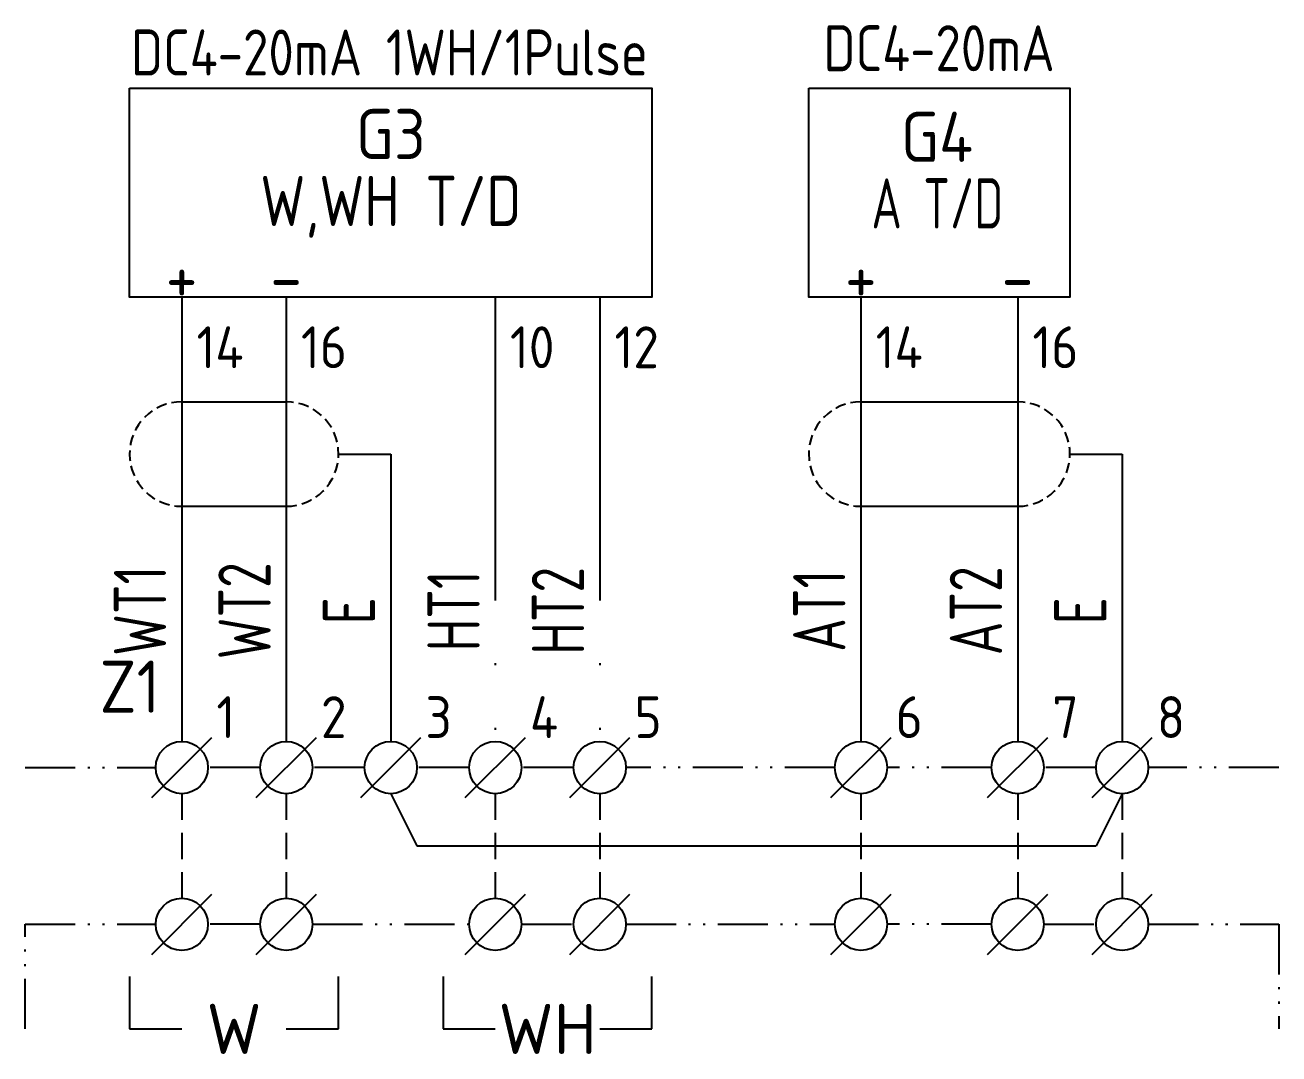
# Model space of a CAD drawing. Header units: millimetres. Extents: x 0 to 556, y 1 to 306.
# Drawn here: x 267.5 to 327.5, y 61.3 to 110.5 of the extents above; entities that cross this region are included whole.
import ezdxf
from ezdxf.enums import TextEntityAlignment as Align

# ---------------------------------------------------------------- set-up
doc = ezdxf.new("R2010")
doc.units = ezdxf.units.MM
for name, pattern in [('ACAD_ISO12W100', [21, 12, -3, 0, -3, 0, -3]), ('DASHED', [0.75, 0.5, -0.25]), ('HIDDEN', [0.375, 0.25, -0.125])]:
    doc.linetypes.add(name, pattern=pattern)
for name, color, linetype in [('LINK', 7, 'Continuous'), ('MISC', 7, 'Continuous'), ('Normal Text', 7, 'Continuous'), ('SYMS', 7, 'Continuous'), ('TAGS', 7, 'Continuous'), ('TERMS', 7, 'Continuous'), ('WIRE(DEFAULT)', 7, 'Continuous'), ('WIREFIXED', 7, 'Continuous')]:
    doc.layers.add(name, color=color, linetype=linetype)
doc.styles.add('WD', font='ISOCP2.shx')
doc.styles.add('WD_IEC', font='ISOCP2.shx', dxfattribs={"width": 1.1, "height": 2.4, "bigfont": 'whgtxt.shx'})

# ---------------------------------------------------------------- blocks, each defined once
blk = doc.blocks.new('VO72_TDT2')
for p, q in [((0, 2.5), (0, 0)), ((5, 2.5), (5, 0)), ((15, 2.5), (15, 0)), ((20, 2.5), (20, 0))]:
    blk.add_line(p, q)
blk.add_lwpolyline([(-2.5, 12.5), (22.5, 12.5), (22.5, 2.5), (-2.5, 2.5)], close=True)
at = {"style": 'WD', "width": 0.9}
blk.add_attdef('RATING2', text='', height=2.2, dxfattribs=at).set_placement((9.936, 12.452), align=Align.BOTTOM_CENTER)
at = {"flags": 1}
for tag, p, height, style in [('INST', (23.301, 11.115), 1, 'WD_IEC'), ('LOC', (23.301, 9.915), 1, 'WD_IEC'), ('FAMILY', (23.301, 8.715), 1, 'WD_IEC'), ('XREF', (23.201, 7.502), 1, 'WD'), ('X8TERM01', (0, 0), 0.08, 'WD'), ('X8TERM02', (5, 0), 0.08, 'WD'), ('X8TERM03', (15, 0), 0.08, 'WD'), ('X8TERM04', (20, 0), 0.08, 'WD')]:
    blk.add_attdef(tag, p, '', height=height, dxfattribs=dict(at, style=style))
at = {"style": 'WD'}
blk.add_attdef('TAG2', text='', height=2.4, dxfattribs=at).set_placement((10, 10.31), align=Align.MIDDLE_CENTER)
at = {"style": 'WD', "width": 0.9}
blk.add_attdef('RATING12', text='', height=2.4, dxfattribs=at).set_placement((10, 7.11), align=Align.MIDDLE_CENTER)
at = {"style": 'WD_IEC'}
for tag, p in [('TEXT1', (-0.008, 3.468)), ('TEXT2', (4.992, 3.468)), ('TEXT3', (14.992, 3.468)), ('TEXT4', (19.992, 3.468))]:
    blk.add_attdef(tag, text='', height=2.5, dxfattribs=at).set_placement(p, align=Align.MIDDLE)
at = {"linetype": 'Continuous', "style": 'WD'}
for tag, p in [('TERM01', (0.705, -0.892)), ('TERM02', (5.705, -0.892)), ('TERM03', (15.705, -0.892)), ('TERM04', (20.705, -0.892))]:
    blk.add_attdef(tag, p, '', height=2, dxfattribs=at)
blk = doc.blocks.new('VS0_11')
blk.add_line((0, 1.25), (0, -1.25))
at = {"linetype": 'DASHED'}
blk.add_arc((0, 0), 2.5, 90, 270, dxfattribs=at)
at = {"style": 'WD_IEC', "flags": 1}
for tag, p in [('X1LINKR', (0, 2.5)), ('X2TERM01', (0, 1.25)), ('X4TERM01', (-2.5, 0)), ('X8TERM01', (0, -1.25)), ('X1LINKL', (0, -2.5))]:
    blk.add_attdef(tag, p, '', height=0.32, dxfattribs=at)
blk = doc.blocks.new('VS0_21')
blk.add_line((0, 1.25), (0, -1.25))
at = {"linetype": 'DASHED'}
blk.add_arc((0, 0), 2.5, 270, 90, dxfattribs=at)
at = {"style": 'WD_IEC', "flags": 1}
blk.add_attdef('X1TERMDESC02', text='', height=2, rotation=90, dxfattribs=at).set_placement((3.76, 0.25), align=Align.TOP_LEFT)
for tag, p in [('WD_NOTJUMPERED', (2.5, 1.787)), ('X1TERM02', (2.5, 0))]:
    blk.add_attdef(tag, p, '', height=0.32, rotation=90, dxfattribs=at)
for tag, p in [('X4LINKR', (0, 2.5)), ('X2TERM01', (0, 1.25)), ('X8TERM01', (0, -1.25)), ('X4LINKL', (0, -2.5))]:
    blk.add_attdef(tag, p, '', height=0.32, dxfattribs=at)
blk = doc.blocks.new('WD_WNV')
at = {"linetype": 'Continuous', "style": 'WD_IEC', "width": 0.8}
blk.add_attdef('WIRENO', text='', height=2.5, rotation=90, dxfattribs=at).set_placement((-0.75, 0), align=Align.CENTER)
at = {"style": 'WD_IEC', "flags": 1}
for tag, p in [('W02USER', (-1, 1.125)), ('W01USER', (-1, 1.25)), ('W04USER', (-1, 0.875)), ('W05USER', (-1, 0.75)), ('W03USER', (-1, 1)), ('W06USER', (-1, 0.625)), ('W08USER', (-1, 0.375)), ('W09USER', (-1, 0.25)), ('W07USER', (-1, 0.5)), ('W10USER', (-1, 0.125))]:
    blk.add_attdef(tag, text='', height=0.08, dxfattribs=at).set_placement(p, align=Align.CENTER)
blk = doc.blocks.new('HT0W_TB1')
blk.add_circle((0, 0), 1.25)
at = {"layer": 'SYMS'}
blk.add_line((-1.439, -1.439), (1.439, 1.439), dxfattribs=at)
at = {"style": 'WD_IEC', "flags": 1}
for tag, p in [('INST', (-1.036, 7.871)), ('LOC', (-1.036, 4.871))]:
    blk.add_attdef(tag, text='', height=2.5, dxfattribs=at).set_placement(p, align=Align.BOTTOM_RIGHT)
at = {"style": 'WD_IEC'}
blk.add_attdef('TAGSTRIP', text='', height=2.5, dxfattribs=at).set_placement((-1.036, 1.871), align=Align.BOTTOM_RIGHT)
blk.add_attdef('TERM01', text='', height=2, dxfattribs=at).set_placement((1.657, 0.812), align=Align.BOTTOM_LEFT)
at = {"flags": 1}
for tag, p, height, style in [('X2TERM01', (0, 1.25), 0.25, 'WD_IEC'), ('X4LINK', (-1.25, 0), 0.01, 'WD'), ('X4TERM01', (-1.25, 0), 0.25, 'WD_IEC'), ('STRIPSEQ', (-0.023, -0.023), 0.025, 'WD_IEC'), ('X1LINK', (1.25, 0), 0.01, 'WD'), ('X1TERM01', (1.25, 0), 0.25, 'WD_IEC'), ('LINKTERM', (-0.023, -0.061), 0.025, 'WD_IEC'), ('X8TERM01', (0, -1.25), 0.25, 'WD_IEC')]:
    blk.add_attdef(tag, p, '', height=height, dxfattribs=dict(at, style=style))
at = {"style": 'WD_IEC', "flags": 1}
for tag, height, p in [('CAT', 1, (-1.952, -2.368)), ('MFG', 1, (-2.094, -3.633)), ('ASSYCODE', 1, (-2.043, -4.923)), ('DESC1', 2, (-1.784, -7.616)), ('DESC2', 2, (-1.784, -10.058)), ('DESC3', 2, (-1.784, -12.548))]:
    blk.add_attdef(tag, text='', height=height, dxfattribs=at).set_placement(p, align=Align.RIGHT)
blk = doc.blocks.new('HT0_TB1')
blk.add_circle((0, 0), 1.25)
at = {"layer": 'SYMS'}
blk.add_line((-1.439, -1.439), (1.439, 1.439), dxfattribs=at)
at = {"flags": 1}
for tag, p, height, style in [('X2TERM01', (0, 1.25), 0.25, 'WD_IEC'), ('X4LINK', (-1.25, 0), 0.01, 'WD'), ('X4TERM01', (-1.25, 0), 0.25, 'WD_IEC'), ('X1LINK', (1.25, 0), 0.01, 'WD'), ('X1TERM01', (1.25, 0), 0.25, 'WD_IEC'), ('X8TERM01', (0, -1.25), 0.25, 'WD_IEC')]:
    blk.add_attdef(tag, p, '', height=height, dxfattribs=dict(at, style=style))
blk = doc.blocks.new('VO72_TDT1')
at = {"layer": 'SYMS'}
for p, q in [((0, 2.5), (0, 0)), ((7.5, 2.5), (7.5, 0))]:
    blk.add_line(p, q, dxfattribs=at)
blk.add_lwpolyline([(-2.5, 12.5), (10, 12.5), (10, 2.5), (-2.5, 2.5)], close=True, dxfattribs=at)
at = {"style": 'WD'}
for tag, height, width, p in [('RATING2', 2.2, 0.9, (3.738, 14.415)), ('RATING12', 2.4, 0.75, (3.657, 6.994))]:
    blk.add_attdef(tag, text='', height=height, dxfattribs=dict(at, width=width)).set_placement(p, align=Align.MIDDLE_CENTER)
at = {"flags": 1}
for tag, style, p in [('INST', 'WD_IEC', (-3.065, 9.996)), ('LOC', 'WD_IEC', (-3.065, 8.796)), ('FAMILY', 'WD_IEC', (-3.065, 7.596)), ('XREF', 'WD', (-3.165, 6.383))]:
    blk.add_attdef(tag, text='', height=1, dxfattribs=dict(at, style=style)).set_placement(p, align=Align.RIGHT)
at = {"style": 'WD'}
blk.add_attdef('TAG2', text='', height=2.4, dxfattribs=at).set_placement((3.635, 8.973), align=Align.CENTER)
at = {"style": 'WD_IEC'}
for tag, p in [('TEXT1', (-0.008, 3.468)), ('TEXT2', (7.492, 3.468))]:
    blk.add_attdef(tag, text='', height=2.5, dxfattribs=at).set_placement(p, align=Align.MIDDLE)
at = {"linetype": 'Continuous', "style": 'WD'}
for tag, p in [('TERM04', (0.705, -0.892)), ('TERM05', (8.205, -0.892))]:
    blk.add_attdef(tag, p, '', height=2, dxfattribs=at)
at = {"style": 'WD', "flags": 1}
for tag, p in [('X8TERM01', (0, 0)), ('X8TERM02', (7.5, 0))]:
    blk.add_attdef(tag, p, '', height=0.08, dxfattribs=at)

msp = doc.modelspace()

# ---------------------------------------------------------------- linework, layer by layer
at = {"linetype": 'ACAD_ISO12W100', "ltscale": 0.2}
for p, q in [((267.5, 75), (273.75, 75)), ((278.75, 75), (276.25, 75)), ((283.75, 75), (281.25, 75)), ((288.75, 75), (286.25, 75)), ((293.75, 75), (291.25, 75)), ((306.25, 75), (296.25, 75)), ((313.75, 75), (308.75, 75)), ((318.75, 75), (316.25, 75)), ((327.5, 75), (321.25, 75)), ((267.5, 62.5), (267.5, 67.5)), ((267.5, 67.5), (273.75, 67.5)), ((278.75, 67.5), (276.25, 67.5)), ((281.25, 67.5), (288.75, 67.5)), ((291.25, 67.5), (293.75, 67.5)), ((296.25, 67.5), (306.25, 67.5)), ((313.75, 67.5), (308.75, 67.5)), ((316.25, 67.5), (318.75, 67.5)), ((321.25, 67.5), (327.5, 67.5)), ((327.5, 67.5), (327.5, 62.5))]:
    msp.add_line(p, q, dxfattribs=at)
at = {"linetype": 'HIDDEN', "ltscale": 5}
for p, q in [((275, 73.75), (275, 68.75)), ((280, 73.75), (280, 68.75)), ((290, 73.75), (290, 68.75)), ((295, 73.75), (295, 68.75)), ((307.5, 73.75), (307.5, 68.75)), ((315, 73.75), (315, 68.75)), ((320, 73.75), (320, 68.75))]:
    msp.add_line(p, q, dxfattribs=at)
for p, q in [((285, 73.75), (286.25, 71.25)), ((320, 73.75), (318.75, 71.25)), ((286.25, 71.25), (318.75, 71.25))]:
    msp.add_line(p, q)
at = {"linetype": 'Continuous'}
for p, q in [((272.5, 65), (272.5, 62.5)), ((282.5, 62.5), (282.5, 65)), ((287.5, 65), (287.5, 62.5)), ((297.5, 62.5), (297.5, 65)), ((272.5, 62.5), (275, 62.5)), ((280, 62.5), (282.5, 62.5)), ((287.5, 62.5), (290, 62.5)), ((295, 62.5), (297.5, 62.5))]:
    msp.add_line(p, q, dxfattribs=at)
at = {"layer": 'LINK'}
for points in [[(275, 92.5), (280, 92.5)], [(307.5, 92.5), (315, 92.5)], [(275, 87.5), (280, 87.5)], [(307.5, 87.5), (315, 87.5)]]:
    msp.add_lwpolyline(points, dxfattribs=at)
at = {"layer": 'WIRE(DEFAULT)', "linetype": 'Continuous'}
for p, q in [((275, 95), (275, 76.25)), ((280, 95), (280, 76.25)), ((307.5, 95), (307.5, 91.25)), ((315, 95), (315, 91.25)), ((282.5, 90), (285, 90)), ((285, 90), (285, 76.25)), ((317.5, 90), (320, 90)), ((320, 90), (320, 76.25)), ((307.5, 88.75), (307.5, 76.25)), ((315, 88.75), (315, 76.25))]:
    msp.add_line(p, q, dxfattribs=at)
at = {"layer": 'WIRE(DEFAULT)', "linetype": 'ACAD_ISO12W100'}
for p, q in [((290, 95), (290, 76.25)), ((295, 95), (295, 76.25))]:
    msp.add_line(p, q, dxfattribs=at)

# ---------------------------------------------------------------- block references
at = {"layer": 'SYMS'}
ref = msp.add_blockref('VO72_TDT1', (307.5, 95), dxfattribs=at)
ref.add_attrib('TERM05', '16', (315.705, 94.108), dxfattribs={"layer": 'TERMS', "linetype": 'Continuous', "height": 2, "style": 'WD'})
ref.add_attrib('TERM04', '14', (308.205, 94.108), dxfattribs={"layer": 'TERMS', "linetype": 'Continuous', "height": 2, "style": 'WD'})
ref.add_attrib('RATING2', 'DC4-20mA', dxfattribs={"layer": 'MISC', "height": 2.2, "style": 'WD', "width": 0.9}).set_placement((311.238, 109.415), align=Align.MIDDLE_CENTER)
ref.add_attrib('TEXT2', '-', dxfattribs={"layer": 'MISC', "height": 2.5, "style": 'WD_IEC'}).set_placement((314.992, 98.468), align=Align.MIDDLE)
ref.add_attrib('TEXT1', '+', dxfattribs={"layer": 'MISC', "height": 2.5, "style": 'WD_IEC'}).set_placement((307.492, 98.468), align=Align.MIDDLE)
ref.add_attrib('TAG2', 'G4', dxfattribs={"layer": 'TAGS', "height": 2.4, "style": 'WD'}).set_placement((311.135, 103.973), align=Align.CENTER)
ref.add_attrib('RATING12', 'A T/D', dxfattribs={"layer": 'MISC', "height": 2.4, "style": 'WD', "width": 0.75}).set_placement((311.157, 101.994), align=Align.MIDDLE_CENTER)
at = {"layer": 'SYMS', "linetype": 'Continuous'}
ref = msp.add_blockref('VO72_TDT2', (275, 95), dxfattribs=at)
ref.add_attrib('TEXT2', '-', dxfattribs={"layer": 'MISC', "height": 2.5, "style": 'WD_IEC'}).set_placement((279.992, 98.468), align=Align.MIDDLE)
ref.add_attrib('TEXT1', '+', dxfattribs={"layer": 'MISC', "height": 2.5, "style": 'WD_IEC'}).set_placement((274.992, 98.468), align=Align.MIDDLE)
ref.add_attrib('TERM04', '12', (295.705, 94.108), dxfattribs={"layer": 'TERMS', "linetype": 'Continuous', "height": 2, "style": 'WD'})
ref.add_attrib('TERM03', '10', (290.705, 94.108), dxfattribs={"layer": 'TERMS', "linetype": 'Continuous', "height": 2, "style": 'WD'})
ref.add_attrib('TERM02', '16', (280.705, 94.108), dxfattribs={"layer": 'TERMS', "linetype": 'Continuous', "height": 2, "style": 'WD'})
ref.add_attrib('TERM01', '14', (275.705, 94.108), dxfattribs={"layer": 'TERMS', "linetype": 'Continuous', "height": 2, "style": 'WD'})
ref.add_attrib('RATING2', 'DC4-20mA 1WH/1Pulse', dxfattribs={"layer": 'MISC', "height": 2.2, "style": 'WD', "width": 0.9}).set_placement((284.936, 107.452), align=Align.BOTTOM_CENTER)
ref.add_attrib('TAG2', 'G3', dxfattribs={"layer": 'TAGS', "height": 2.4, "style": 'WD'}).set_placement((285, 105.31), align=Align.MIDDLE_CENTER)
ref.add_attrib('RATING12', 'W,WH T/D', dxfattribs={"layer": 'MISC', "height": 2.4, "style": 'WD', "width": 0.9}).set_placement((285, 102.11), align=Align.MIDDLE_CENTER)
for name, p in [('VS0_11', (275, 90)), ('VS0_21', (280, 90)), ('VS0_11', (307.5, 90)), ('VS0_21', (315, 90))]:
    msp.add_blockref(name, p, dxfattribs=at)
at = {"layer": 'SYMS'}
ref = msp.add_blockref('HT0W_TB1', (275, 75), dxfattribs=at)
ref.add_attrib('TAGSTRIP', 'Z1', dxfattribs={"layer": 'TAGS', "height": 2.5, "style": 'WD_IEC'}).set_placement((273.964, 76.871), align=Align.BOTTOM_RIGHT)
ref.add_attrib('TERM01', '1', dxfattribs={"layer": 'TERMS', "height": 2, "style": 'WD_IEC'}).set_placement((276.657, 75.812), align=Align.BOTTOM_LEFT)
ref = msp.add_blockref('HT0W_TB1', (280, 75), dxfattribs=at)
ref.add_attrib('TERM01', '2', dxfattribs={"layer": 'TERMS', "height": 2, "style": 'WD_IEC'}).set_placement((281.657, 75.812), align=Align.BOTTOM_LEFT)
ref = msp.add_blockref('HT0W_TB1', (285, 75), dxfattribs=at)
ref.add_attrib('TERM01', '3', dxfattribs={"layer": 'TERMS', "height": 2, "style": 'WD_IEC'}).set_placement((286.657, 75.812), align=Align.BOTTOM_LEFT)
ref = msp.add_blockref('HT0W_TB1', (290, 75), dxfattribs=at)
ref.add_attrib('TERM01', '4', dxfattribs={"layer": 'TERMS', "height": 2, "style": 'WD_IEC'}).set_placement((291.657, 75.812), align=Align.BOTTOM_LEFT)
ref = msp.add_blockref('HT0W_TB1', (295, 75), dxfattribs=at)
ref.add_attrib('TERM01', '5', dxfattribs={"layer": 'TERMS', "height": 2, "style": 'WD_IEC'}).set_placement((296.657, 75.812), align=Align.BOTTOM_LEFT)
ref = msp.add_blockref('HT0W_TB1', (307.5, 75), dxfattribs=at)
ref.add_attrib('TERM01', '6', dxfattribs={"layer": 'TERMS', "height": 2, "style": 'WD_IEC'}).set_placement((309.157, 75.812), align=Align.BOTTOM_LEFT)
ref = msp.add_blockref('HT0W_TB1', (315, 75), dxfattribs=at)
ref.add_attrib('TERM01', '7', dxfattribs={"layer": 'TERMS', "height": 2, "style": 'WD_IEC'}).set_placement((316.657, 75.812), align=Align.BOTTOM_LEFT)
ref = msp.add_blockref('HT0W_TB1', (320, 75), dxfattribs=at)
ref.add_attrib('TERM01', '8', dxfattribs={"layer": 'TERMS', "height": 2, "style": 'WD_IEC'}).set_placement((321.657, 75.812), align=Align.BOTTOM_LEFT)
for p in [(275, 67.5), (280, 67.5), (290, 67.5), (295, 67.5), (307.5, 67.5), (315, 67.5), (320, 67.5)]:
    msp.add_blockref('HT0_TB1', p, dxfattribs=at)
at = {"layer": 'WIREFIXED', "linetype": 'ACAD_ISO12W100'}
ref = msp.add_blockref('WD_WNV', (280, 82.5), dxfattribs=at)
ref.add_attrib('WIRENOF', 'WT2', dxfattribs={"linetype": 'Continuous', "height": 2.5, "rotation": 90, "style": 'WD_IEC', "width": 0.8}).set_placement((279.25, 82.5), align=Align.CENTER)
ref = msp.add_blockref('WD_WNV', (275, 82.5), dxfattribs=at)
ref.add_attrib('WIRENOF', 'WT1', dxfattribs={"linetype": 'Continuous', "height": 2.5, "rotation": 90, "style": 'WD_IEC', "width": 0.8}).set_placement((274.25, 82.5), align=Align.CENTER)
ref = msp.add_blockref('WD_WNV', (290, 82.5), dxfattribs=at)
ref.add_attrib('WIRENOF', 'HT1', dxfattribs={"linetype": 'Continuous', "height": 2.5, "rotation": 90, "style": 'WD_IEC', "width": 0.8}).set_placement((289.25, 82.5), align=Align.CENTER)
ref = msp.add_blockref('WD_WNV', (295, 82.5), dxfattribs=at)
ref.add_attrib('WIRENOF', 'HT2', dxfattribs={"linetype": 'Continuous', "height": 2.5, "rotation": 90, "style": 'WD_IEC', "width": 0.8}).set_placement((294.25, 82.5), align=Align.CENTER)
at = {"layer": 'WIREFIXED', "linetype": 'Continuous'}
ref = msp.add_blockref('WD_WNV', (307.5, 82.5), dxfattribs=at)
ref.add_attrib('WIRENOF', 'AT1', dxfattribs={"linetype": 'Continuous', "height": 2.5, "rotation": 90, "style": 'WD_IEC', "width": 0.8}).set_placement((306.75, 82.5), align=Align.CENTER)
ref = msp.add_blockref('WD_WNV', (315, 82.5), dxfattribs=at)
ref.add_attrib('WIRENOF', 'AT2', dxfattribs={"linetype": 'Continuous', "height": 2.5, "rotation": 90, "style": 'WD_IEC', "width": 0.8}).set_placement((314.25, 82.5), align=Align.CENTER)
ref = msp.add_blockref('WD_WNV', (285, 82.5), dxfattribs=at)
ref.add_attrib('WIRENOF', 'E', dxfattribs={"linetype": 'Continuous', "height": 2.5, "rotation": 90, "style": 'WD_IEC', "width": 0.8}).set_placement((284.25, 82.5), align=Align.CENTER)
ref = msp.add_blockref('WD_WNV', (320, 82.5), dxfattribs=at)
ref.add_attrib('WIRENOF', 'E', dxfattribs={"linetype": 'Continuous', "height": 2.5, "rotation": 90, "style": 'WD_IEC', "width": 0.8}).set_placement((319.25, 82.5), align=Align.CENTER)

# ---------------------------------------------------------------- texts
at = {"layer": 'Normal Text', "linetype": 'Continuous', "char_height": 2.4, "width": 2.5, "attachment_point": 5, "style": 'WD_IEC'}
for s, insert in [('W', (277.5, 62.5)), ('WH', (292.5, 62.5))]:
    msp.add_mtext(s, dxfattribs=dict(at, insert=insert))

doc.saveas('drawing.dxf')
